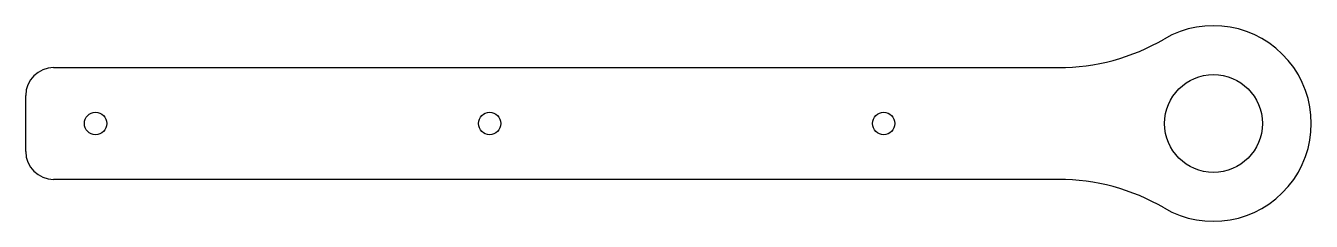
# Model space of a CAD drawing. Extents: x -230 to 230, y -35 to 35.
import ezdxf

# ---------------------------------------------------------------- set-up
doc = ezdxf.new("R2010")
doc.units = 0

msp = doc.modelspace()

# ---------------------------------------------------------------- linework, layer by layer
at = {"layer": 'TAGLIO', "color": 2}
for p, q in [((-220, 20), (-40.226341, 20)), ((-40.226341, 20), (139.547317, 20)), ((-230, -10), (-230, 10)), ((139.547317, -20), (-220, -20))]:
    msp.add_line(p, q, dxfattribs=at)
for centre, radius in [((195, 0), 17.5), ((-205, 0), 4), ((-64, 0), 4), ((77, 0), 4)]:
    msp.add_circle(centre, radius, dxfattribs=at)
for centre, radius, start, end in [((195, 0), 35, 239.727359, 120.272641), ((139.547317, 95), 75, 270, 300.272641), ((-220, 10), 10, 90, 180), ((-220, -10), 10, 180, 270), ((139.547317, -95), 75, 59.727359, 90)]:
    msp.add_arc(centre, radius, start, end, dxfattribs=at)

doc.saveas('drawing.dxf')
